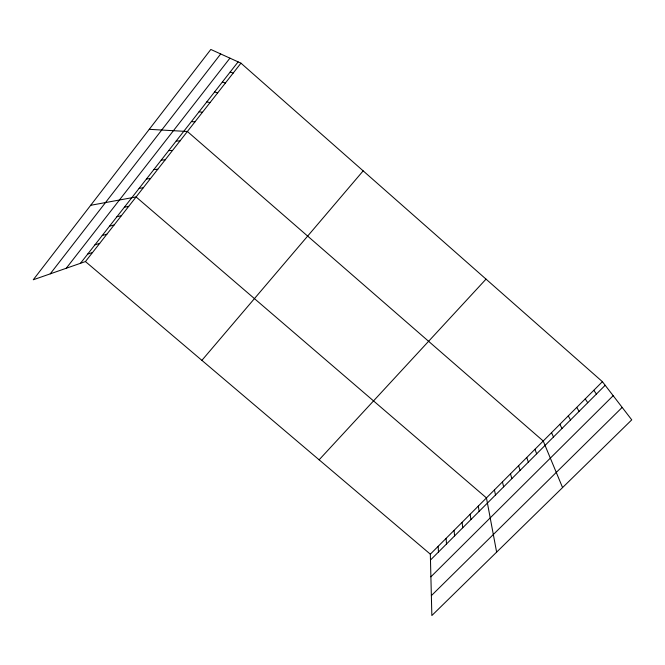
<?xml version="1.0" encoding="UTF-8"?>
<svg xmlns="http://www.w3.org/2000/svg" width="665" height="665" viewBox="0 0 665 665"><rect width="100%" height="100%" fill="white"/><g stroke="black" fill="none" stroke-linecap="round" stroke-linejoin="round"><path stroke-width="1" d="M50.232 273.855L220.697 53.948M66.234 268.269L229.94 58.154M80.49 263.29L238.12 61.878M240.954 63.167L210.83 49.459L33.25 279.782L85.444 261.561L240.954 63.167L602.407 381.685L631.75 419.856L431.851 615.541L430.33 554.169L602.407 381.685M201.886 360.355L363.173 170.863M319.117 459.814L486.024 279.134M430.471 560.021L605.175 385.293M430.887 576.838L613.172 395.7M431.352 595.649L622.174 407.404M87.689 254.097L92.543 252.501M94.929 244.853L99.692 243.382M102.21 235.543L106.882 234.205M109.534 226.183L114.114 224.978M116.907 216.757L121.396 215.693M124.33 207.281L128.719 206.35M90.681 205.294L136.092 196.948L486.456 497.91L496.63 552.125M139.085 188.419L143.283 187.763M146.425 179.043L150.523 178.528M153.806 169.608L157.813 169.234M161.238 160.115L165.136 159.883M168.711 150.573L172.509 150.481M176.233 140.963L179.932 141.013M149.251 129.326L187.397 131.495L543.222 441.003L562.565 487.578M191.412 121.562L194.903 121.911M199.076 111.77L202.459 112.269M206.79 101.92L210.065 102.576M214.546 92.003L217.713 92.809M222.359 82.019L225.41 82.992M230.215 71.978L233.157 73.108M85.444 261.561L430.33 554.169M593.795 390.313L596.43 394.037M585.242 398.892L587.735 402.732M576.738 407.412L579.099 411.377M568.284 415.891L570.512 419.964M559.88 424.312L561.975 428.501M551.526 432.682L553.488 436.988M534.968 449.282L536.672 453.804M526.763 457.503L528.343 462.133M518.609 465.683L520.063 470.421M510.496 473.812L511.826 478.65M502.441 481.892L503.646 486.838M494.419 489.922L495.508 494.976M478.293 506.09L479.141 511.352M470.18 514.228L470.903 519.581M462.117 522.308L462.724 527.769M454.095 530.346L454.586 535.907M446.124 538.334L446.498 543.987M438.202 546.281L438.459 552.033"/></g></svg>
